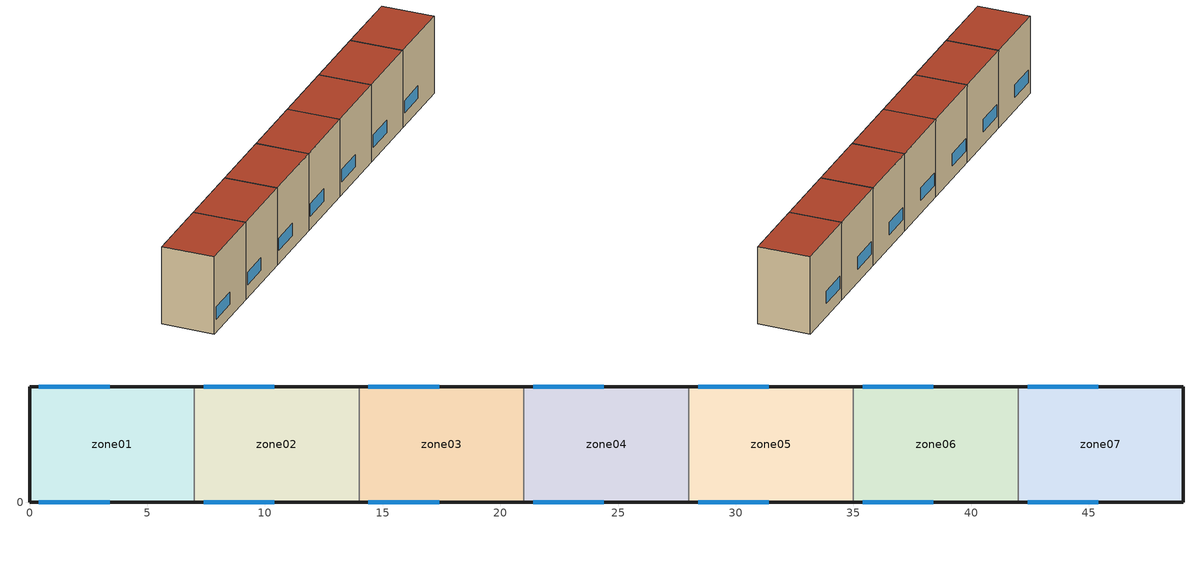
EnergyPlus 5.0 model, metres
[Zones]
zone01
 floor ground (GROUND_FLOOR): 0,0 0,4.9 7,4.9 7,0 z0
 wall outside (EXT_WALL): 7,4.9 0,4.9 0,0 7,0 z0:7.5
 wall to zone02 (ADJ_WALL): 7,0 7,4.9 z0:7.5
 window (EXT_WINDOW1): 0.4,0 3.4,0 / 3.4,4.9 0.4,4.9 z1.25:2.45
 roof outside (EXT_ROOF): 7,0 7,4.9 0,4.9 0,0 z7.5
zone02
 floor ground (GROUND_FLOOR): 7,0 7,4.9 14,4.9 14,0 z0
 wall outside (EXT_WALL): 14,4.9 7,4.9 / 7,0 14,0 z0:7.5
 wall to zone03 (ADJ_WALL): 14,0 14,4.9 z0:7.5
 wall to zone01 (ADJ_WALL): 7,4.9 7,0 z0:7.5
 window (EXT_WINDOW1): 7.4,0 10.4,0 / 10.4,4.9 7.4,4.9 z1.25:2.45
 roof outside (EXT_ROOF): 14,0 14,4.9 7,4.9 7,0 z7.5
zone03
 floor ground (GROUND_FLOOR): 14,0 14,4.9 21,4.9 21,0 z0
 wall outside (EXT_WALL): 21,4.9 14,4.9 / 14,0 21,0 z0:7.5
 wall to zone04 (ADJ_WALL): 21,0 21,4.9 z0:7.5
 wall to zone02 (ADJ_WALL): 14,4.9 14,0 z0:7.5
 window (EXT_WINDOW1): 14.4,0 17.4,0 / 17.4,4.9 14.4,4.9 z1.25:2.45
 roof outside (EXT_ROOF): 21,0 21,4.9 14,4.9 14,0 z7.5
zone04
 floor ground (GROUND_FLOOR): 21,0 21,4.9 28,4.9 28,0 z0
 wall outside (EXT_WALL): 28,4.9 21,4.9 / 21,0 28,0 z0:7.5
 wall to zone05 (ADJ_WALL): 28,0 28,4.9 z0:7.5
 wall to zone03 (ADJ_WALL): 21,4.9 21,0 z0:7.5
 window (EXT_WINDOW1): 21.4,0 24.4,0 / 24.4,4.9 21.4,4.9 z1.25:2.45
 roof outside (EXT_ROOF): 28,0 28,4.9 21,4.9 21,0 z7.5
zone05
 floor ground (GROUND_FLOOR): 28,0 28,4.9 35,4.9 35,0 z0
 wall outside (EXT_WALL): 35,4.9 28,4.9 / 28,0 35,0 z0:7.5
 wall to zone06 (ADJ_WALL): 35,0 35,4.9 z0:7.5
 wall to zone04 (ADJ_WALL): 28,4.9 28,0 z0:7.5
 window (EXT_WINDOW1): 28.4,0 31.4,0 / 31.4,4.9 28.4,4.9 z1.25:2.45
 roof outside (EXT_ROOF): 35,0 35,4.9 28,4.9 28,0 z7.5
zone06
 floor ground (GROUND_FLOOR): 35,0 35,4.9 42,4.9 42,0 z0
 wall outside (EXT_WALL): 42,4.9 35,4.9 / 35,0 42,0 z0:7.5
 wall to zone07 (ADJ_WALL): 42,0 42,4.9 z0:7.5
 wall to zone05 (ADJ_WALL): 35,4.9 35,0 z0:7.5
 window (EXT_WINDOW1): 35.4,0 38.4,0 / 38.4,4.9 35.4,4.9 z1.25:2.45
 roof outside (EXT_ROOF): 42,0 42,4.9 35,4.9 35,0 z7.5
zone07
 floor ground (GROUND_FLOOR): 42,0 42,4.9 49,4.9 49,0 z0
 wall outside (EXT_WALL): 42,0 49,0 49,4.9 42,4.9 z0:7.5
 wall to zone06 (ADJ_WALL): 42,4.9 42,0 z0:7.5
 window (EXT_WINDOW1): 42.4,0 45.4,0 / 45.4,4.9 42.4,4.9 z1.25:2.45
 roof outside (EXT_ROOF): 49,0 49,4.9 42,4.9 42,0 z7.5
[Building]
zone03: North Axis {deg}=0; Terrain=City; Loads Convergence Tolerance Value=0; Temperature Convergence Tolerance Value {deltaC}=0; Solar Distribution=FullInteriorAndExterior; Maximum Number of Warmup Days=0
[Site:Location]
not used: Latitude {deg}=0; Longitude {deg}=0; Time Zone {hr}=0; Elevation {m}=0
[Construction]
GROUND_FLOOR; EXT_WALL; EXT_ROOF; ADJ_WALL; EXT_WINDOW1: 
[WindowProperty:ShadingControl]
ESHADE=0; ISHADE=INPUT 1*MAX_ISHADE : SHADECNTRL=ISHADE_INTERNAL
[SurfaceProperty:OtherSideCoefficients]
BOUNDARY=IDENTICAL; BOUNDARY=INPUT 1*TBOUNDARY; BOUNDARY=INPUT 1*TBOUNDARY_2; BOUNDARY=INPUT 1*TBOUNDARY_3; BOUNDARY=INPUT 1*TGROUND; BOUNDARY=20; BOUNDARY=15
[Zone]
zone01; zone02; zone03; zone04; zone05; zone06; zone07: 0, 0, 0, 0, , 1
